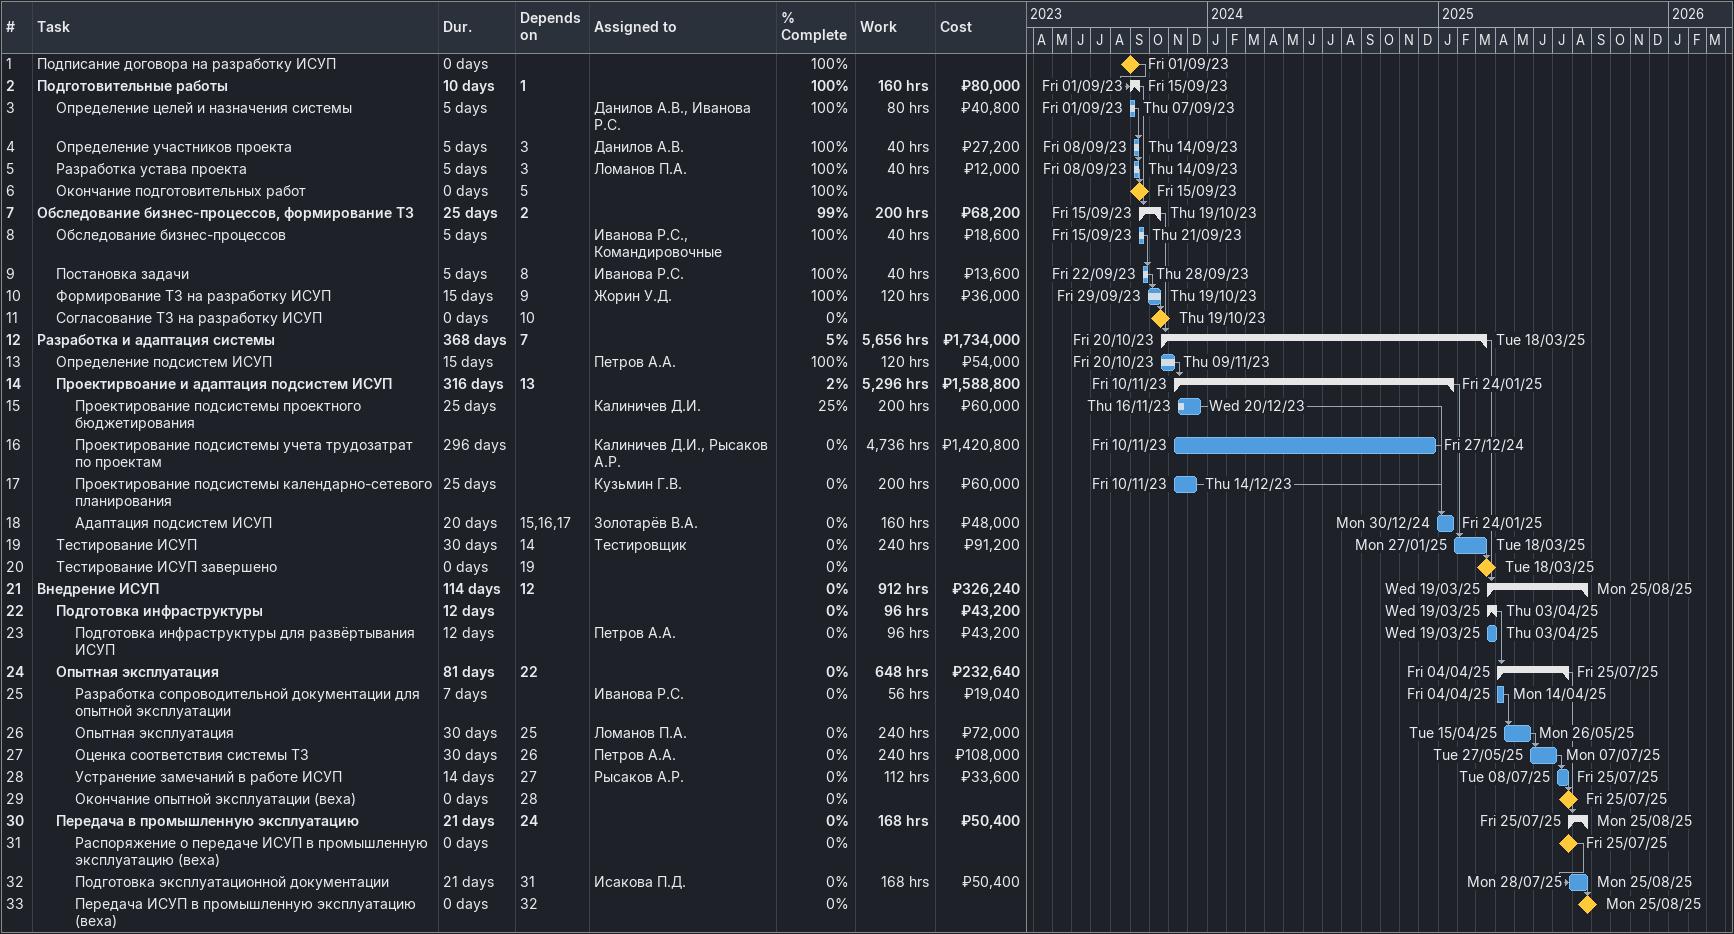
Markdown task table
| ID | Level | Task | Duration | Start | Finish | Predecessors | Resources | % complete | Work (h) | Cost (₽) |
|---|---|---|---|---|---|---|---|---|---|---|
| 1 | 1 | Подписание договора на разработку ИСУП | 0d | 2023-09-01 | 2023-09-01 |  |  | 100 |  |  |
| 2 | 1 | **Подготовительные работы** | 10d | 2023-09-01 | 2023-09-15 | 1 |  | 100 | 160 | 80000 |
| 3 | 2 | Определение целей и назначения системы | 5d | 2023-09-01 | 2023-09-07 |  | Данилов А.В., Иванова Р.С. | 100 | 80 | 40800 |
| 4 | 2 | Определение участников проекта | 5d | 2023-09-08 | 2023-09-14 | 3 | Данилов А.В. | 100 | 40 | 27200 |
| 5 | 2 | Разработка устава проекта | 5d | 2023-09-08 | 2023-09-14 | 3 | Ломанов П.А. | 100 | 40 | 12000 |
| 6 | 2 | Окончание подготовительных работ | 0d | 2023-09-15 | 2023-09-15 | 5 |  | 100 |  |  |
| 7 | 1 | **Обследование бизнес-процессов, формирование ТЗ** | 25d | 2023-09-15 | 2023-10-19 | 2 |  | 99 | 200 | 68200 |
| 8 | 2 | Обследование бизнес-процессов | 5d | 2023-09-15 | 2023-09-21 |  | Иванова Р.С., Командировочные | 100 | 40 | 18600 |
| 9 | 2 | Постановка задачи | 5d | 2023-09-22 | 2023-09-28 | 8 | Иванова Р.С. | 100 | 40 | 13600 |
| 10 | 2 | Формирование ТЗ на разработку ИСУП | 15d | 2023-09-29 | 2023-10-19 | 9 | Жорин У.Д. | 100 | 120 | 36000 |
| 11 | 2 | Согласование ТЗ на разработку ИСУП | 0d | 2023-10-19 | 2023-10-19 | 10 |  | 0 |  |  |
| 12 | 1 | **Разработка и адаптация системы** | 368d | 2023-10-20 | 2025-03-18 | 7 |  | 5 | 5656 | 1734000 |
| 13 | 2 | Определение подсистем ИСУП | 15d | 2023-10-20 | 2023-11-09 |  | Петров А.А. | 100 | 120 | 54000 |
| 14 | 2 | **Проектирвоание и адаптация подсистем ИСУП** | 316d | 2023-11-10 | 2025-01-24 | 13 |  | 2 | 5296 | 1588800 |
| 15 | 3 | Проектирование подсистемы проектного бюджетирования | 25d | 2023-11-16 | 2023-12-20 |  | Калиничев Д.И. | 25 | 200 | 60000 |
| 16 | 3 | Проектирование подсистемы учета трудозатрат по проектам | 296d | 2023-11-10 | 2024-12-27 |  | Калиничев Д.И., Рысаков А.Р. | 0 | 4736 | 1420800 |
| 17 | 3 | Проектирование подсистемы календарно-сетевого планирования | 25d | 2023-11-10 | 2023-12-14 |  | Кузьмин Г.В. | 0 | 200 | 60000 |
| 18 | 3 | Адаптация подсистем ИСУП | 20d | 2024-12-30 | 2025-01-24 | 15, 16, 17 | Золотарёв В.А. | 0 | 160 | 48000 |
| 19 | 2 | Тестирование ИСУП | 30d | 2025-01-27 | 2025-03-18 | 14 | Тестировщик | 0 | 240 | 91200 |
| 20 | 2 | Тестирование ИСУП завершено | 0d | 2025-03-18 | 2025-03-18 | 19 |  | 0 |  |  |
| 21 | 1 | **Внедрение ИСУП** | 114d | 2025-03-19 | 2025-08-25 | 12 |  | 0 | 912 | 326240 |
| 22 | 2 | **Подготовка инфраструктуры** | 12d | 2025-03-19 | 2025-04-03 |  |  | 0 | 96 | 43200 |
| 23 | 3 | Подготовка инфраструктуры для развёртывания ИСУП | 12d | 2025-03-19 | 2025-04-03 |  | Петров А.А. | 0 | 96 | 43200 |
| 24 | 2 | **Опытная эксплуатация** | 81d | 2025-04-04 | 2025-07-25 | 22 |  | 0 | 648 | 232640 |
| 25 | 3 | Разработка сопроводительной документации для опытной эксплуатации | 7d | 2025-04-04 | 2025-04-14 |  | Иванова Р.С. | 0 | 56 | 19040 |
| 26 | 3 | Опытная эксплуатация | 30d | 2025-04-15 | 2025-05-26 | 25 | Ломанов П.А. | 0 | 240 | 72000 |
| 27 | 3 | Оценка соответствия системы ТЗ | 30d | 2025-05-27 | 2025-07-07 | 26 | Петров А.А. | 0 | 240 | 108000 |
| 28 | 3 | Устранение замечаний в работе ИСУП | 14d | 2025-07-08 | 2025-07-25 | 27 | Рысаков А.Р. | 0 | 112 | 33600 |
| 29 | 3 | Окончание опытной эксплуатации (веха) | 0d | 2025-07-25 | 2025-07-25 | 28 |  | 0 |  |  |
| 30 | 2 | **Передача в промышленную эксплуатацию** | 21d | 2025-07-25 | 2025-08-25 | 24 |  | 0 | 168 | 50400 |
| 31 | 3 | Распоряжение о передаче ИСУП в промышленную эксплуатацию (веха) | 0d | 2025-07-25 | 2025-07-25 |  |  | 0 |  |  |
| 32 | 3 | Подготовка эксплуатационной документации | 21d | 2025-07-28 | 2025-08-25 | 31 | Исакова П.Д. | 0 | 168 | 50400 |
| 33 | 3 | Передача ИСУП в промышленную эксплуатацию (веха) | 0d | 2025-08-25 | 2025-08-25 | 32 |  | 0 |  |  |
